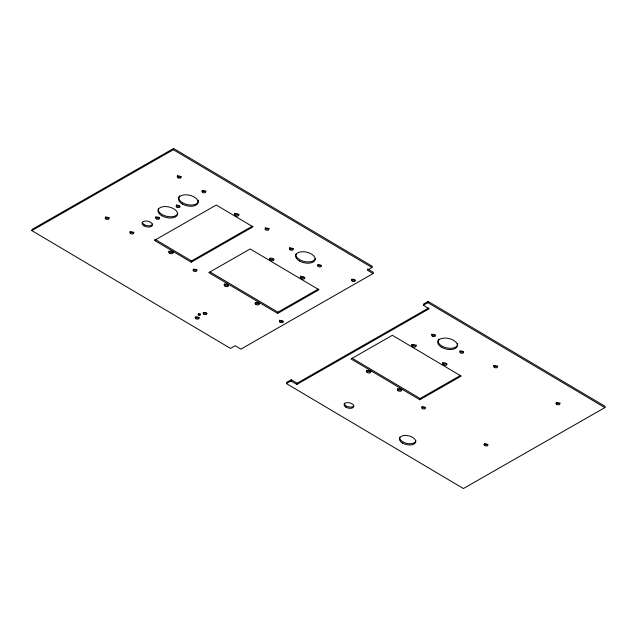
<?xml version="1.0" encoding="UTF-8"?>
<svg xmlns="http://www.w3.org/2000/svg" width="637" height="637" viewBox="0 0 637 637"><rect width="100%" height="100%" fill="white"/><g stroke="black" fill="none" stroke-linecap="round" stroke-linejoin="round"><path stroke-width="0.96" d="M373.059 273.56L240.89 349.148L235.149 345.74L230.49 348.407L31.85 230.618L32.121 229.384L173.598 148.469L372.239 266.258L371.968 267.492L367.31 270.152L373.059 273.56L373.33 272.325L367.589 268.918M31.85 230.618L173.328 149.703L173.598 148.469M191.235 262.181L253.024 226.844L216.262 205.042L154.465 240.38L191.235 262.181L191.506 260.947L252.443 226.095M277.636 313.412L318.978 289.763L250.166 248.963L208.817 272.612L277.636 313.412L277.907 312.178L318.396 289.023M286.411 383.585L290.974 380.974L296.834 384.445L429.187 308.754L423.326 305.282L423.597 304.04L428.16 301.436L605.15 406.382L604.879 407.616L463.402 488.531L286.411 383.585L286.682 382.351L291.252 379.74L297.113 383.211L428.597 308.013M290.974 380.974L291.252 379.74M296.834 384.445L297.113 383.211M423.326 305.282L427.889 302.671L428.16 301.436M419.839 399.757L461.188 376.109L392.368 335.301L351.019 358.95L419.839 399.757L420.109 398.523L460.599 375.368M173.328 149.703L371.968 267.492M427.889 302.671L604.879 407.616M154.743 239.146L191.506 260.947M209.939 271.88L277.907 312.178M352.15 358.217L420.109 398.523M463.457 351.815A1.967 1.075 12.5 0 1 461.419 351.879A1.967 1.075 12.5 0 1 460.01 350.748M435.318 335.126A1.967 1.075 12.5 0 1 433.279 335.197A1.967 1.075 12.5 0 1 431.878 334.067M457.589 343.375A9.969 5.446 12.5 0 1 446.513 347.842A9.969 5.446 12.5 0 1 438.829 339.027M425.572 407.354A1.967 1.075 12.5 0 1 423.78 407.744A1.967 1.075 12.5 0 1 422.005 406.796M497.72 365.909A1.967 1.075 12.5 0 1 495.793 366.562A1.967 1.075 12.5 0 1 493.89 365.312M487.942 444.339A1.967 1.075 12.5 0 1 486.15 444.73A1.967 1.075 12.5 0 1 484.375 443.774M560.09 402.895A1.967 1.075 12.5 0 1 558.163 403.54A1.967 1.075 12.5 0 1 556.26 402.289M415.945 440.868A8.313 4.539 12.5 0 1 406.732 443.392A8.313 4.539 12.5 0 1 399.757 437.117M353.75 406A4.985 2.723 12.5 0 1 347.929 406.701A4.985 2.723 12.5 0 1 344.378 403.11M446.728 363.894A2.269 1.234 12.5 0 1 444.379 363.974A2.269 1.234 12.5 0 1 442.755 362.668M401.74 389.533A2.229 1.218 12.5 0 1 399.702 389.971A2.229 1.218 12.5 0 1 397.687 388.896M416.303 345.047A2.269 1.234 12.5 0 1 414.082 345.787A2.269 1.234 12.5 0 1 411.884 344.346M371.029 370.957A2.269 1.234 12.5 0 1 368.807 371.705A2.269 1.234 12.5 0 1 366.609 370.264M152.665 223.985A5.287 2.89 12.5 0 1 147.481 225.721A5.287 2.89 12.5 0 1 142.354 222.361M196.968 269.777A1.967 1.075 12.5 0 1 195.177 270.176A1.967 1.075 12.5 0 1 193.401 269.22M177.763 213.299A9.969 5.446 12.5 0 1 166.703 216.325A9.969 5.446 12.5 0 1 158.342 208.801M269.117 228.341A1.967 1.075 12.5 0 1 267.19 228.986A1.967 1.075 12.5 0 1 265.287 227.735M238.979 214.358A2.269 1.234 12.5 0 1 236.614 214.757A2.269 1.234 12.5 0 1 234.711 213.371M173.168 251.997A2.269 1.234 12.5 0 1 171.098 252.451A2.269 1.234 12.5 0 1 169.052 251.352M283.115 321.223A1.967 1.075 12.5 0 1 281.076 321.287A1.967 1.075 12.5 0 1 279.675 320.156M355.127 280.033A1.967 1.075 12.5 0 1 351.815 279.261M321.247 265.47A1.967 1.075 12.5 0 1 317.935 264.705M293.37 248.581A1.967 1.075 12.5 0 1 291.077 248.86A1.967 1.075 12.5 0 1 289.676 247.443M315.371 258.479A9.969 5.446 12.5 0 1 304.311 261.504A9.969 5.446 12.5 0 1 295.942 253.98M205.974 190.893A1.967 1.075 12.5 0 1 204.294 191.57A1.967 1.075 12.5 0 1 202.271 190.59M109.206 217.743A1.967 1.075 12.5 0 1 107.159 218.085A1.967 1.075 12.5 0 1 105.511 216.883M179.841 206.077A1.967 1.075 12.5 0 1 177.572 206.062A1.967 1.075 12.5 0 1 176.409 204.732M159.561 217.615A1.967 1.075 12.5 0 1 157.514 217.958A1.967 1.075 12.5 0 1 155.866 216.763M181.219 176.553A1.967 1.075 12.5 0 1 178.925 176.831A1.967 1.075 12.5 0 1 177.524 175.414M198.322 200.114A9.969 5.446 12.5 0 1 187.238 204.581A9.969 5.446 12.5 0 1 179.554 195.758M133.953 232.083A1.967 1.075 12.5 0 1 132.026 232.728A1.967 1.075 12.5 0 1 130.123 231.486M200.408 313.961A1.21 0.661 12.5 0 1 198.521 313.667M199.198 317.465A1.967 1.075 12.5 0 1 197.406 317.855A1.967 1.075 12.5 0 1 195.631 316.9M206.794 313.181A1.967 1.075 12.5 0 1 203.482 312.409M304.82 277.318A2.269 1.234 12.5 0 1 302.169 277.636A2.269 1.234 12.5 0 1 300.56 275.996M273.95 258.996A2.269 1.234 12.5 0 1 271.88 259.45A2.269 1.234 12.5 0 1 269.833 258.351M259.53 303.188A2.229 1.218 12.5 0 1 257.213 303.578A2.229 1.218 12.5 0 1 255.341 302.217M228.38 285.145A2.269 1.234 12.5 0 1 226.024 285.225A2.269 1.234 12.5 0 1 224.407 283.919M460.471 352.826A1.967 1.075 12.5 0 0 463.569 352.587A1.967 1.075 12.5 0 0 460.933 351.027A1.967 1.075 12.5 0 0 460.471 352.826M432.332 336.137A1.967 1.075 12.5 0 0 435.429 335.906A1.967 1.075 12.5 0 0 432.794 334.337A1.967 1.075 12.5 0 0 432.332 336.137M441.56 347.245A9.969 5.446 12.5 0 0 457.302 346.05A9.969 5.446 12.5 0 0 443.901 338.104A9.969 5.446 12.5 0 0 441.56 347.245M422.331 408.572A1.967 1.075 12.5 0 0 425.436 408.333A1.967 1.075 12.5 0 0 422.793 406.772A1.967 1.075 12.5 0 0 422.331 408.572M494.352 367.382A1.967 1.075 12.5 0 0 497.449 367.151A1.967 1.075 12.5 0 0 494.806 365.582A1.967 1.075 12.5 0 0 494.352 367.382M484.701 445.55A1.967 1.075 12.5 0 0 487.799 445.319A1.967 1.075 12.5 0 0 485.163 443.75A1.967 1.075 12.5 0 0 484.701 445.55M556.714 404.368A1.967 1.075 12.5 0 0 559.819 404.129A1.967 1.075 12.5 0 0 557.176 402.568A1.967 1.075 12.5 0 0 556.714 404.368M402.56 443.097A8.313 4.539 12.5 0 0 415.674 442.102A8.313 4.539 12.5 0 0 404.503 435.477A8.313 4.539 12.5 0 0 402.56 443.097M345.947 407.194A4.985 2.723 12.5 0 0 353.822 406.597A4.985 2.723 12.5 0 0 347.117 402.624A4.985 2.723 12.5 0 0 345.947 407.194M367.183 372.462A2.269 1.234 12.5 0 0 370.758 372.191A2.269 1.234 12.5 0 0 367.708 370.392A2.269 1.234 12.5 0 0 367.183 372.462M398.101 390.744A2.229 1.218 12.5 0 0 401.613 390.481A2.229 1.218 12.5 0 0 398.619 388.705A2.229 1.218 12.5 0 0 398.101 390.744M443.328 364.874A2.269 1.234 12.5 0 0 446.903 364.603A2.269 1.234 12.5 0 0 443.854 362.795A2.269 1.234 12.5 0 0 443.328 364.874M412.457 346.552A2.269 1.234 12.5 0 0 416.033 346.281A2.269 1.234 12.5 0 0 412.991 344.474A2.269 1.234 12.5 0 0 412.457 346.552M144.05 225.856A5.287 2.89 12.5 0 0 152.394 225.219A5.287 2.89 12.5 0 0 145.284 221.007A5.287 2.89 12.5 0 0 144.05 225.856M193.728 270.996A1.967 1.075 12.5 0 0 196.825 270.765A1.967 1.075 12.5 0 0 194.189 269.196A1.967 1.075 12.5 0 0 193.728 270.996M161.75 215.728A9.969 5.446 12.5 0 0 177.492 214.534A9.969 5.446 12.5 0 0 164.091 206.587A9.969 5.446 12.5 0 0 161.75 215.728M265.74 229.814A1.967 1.075 12.5 0 0 268.846 229.575A1.967 1.075 12.5 0 0 266.202 228.006A1.967 1.075 12.5 0 0 265.74 229.814M352.142 281.044A1.967 1.075 12.5 0 0 355.247 280.806A1.967 1.075 12.5 0 0 352.603 279.245A1.967 1.075 12.5 0 0 352.142 281.044M280.129 322.234A1.967 1.075 12.5 0 0 283.226 321.996A1.967 1.075 12.5 0 0 280.591 320.427A1.967 1.075 12.5 0 0 280.129 322.234M169.474 253.215A2.269 1.234 12.5 0 0 173.049 252.945A2.269 1.234 12.5 0 0 169.999 251.137A2.269 1.234 12.5 0 0 169.474 253.215M235.284 215.577A2.269 1.234 12.5 0 0 238.859 215.306A2.269 1.234 12.5 0 0 235.809 213.499A2.269 1.234 12.5 0 0 235.284 215.577M105.965 218.961A1.967 1.075 12.5 0 0 109.062 218.722A1.967 1.075 12.5 0 0 106.427 217.153A1.967 1.075 12.5 0 0 105.965 218.961M202.598 192.366A1.967 1.075 12.5 0 0 205.695 192.135A1.967 1.075 12.5 0 0 203.06 190.567A1.967 1.075 12.5 0 0 202.598 192.366M299.358 260.907A9.969 5.446 12.5 0 0 315.1 259.713A9.969 5.446 12.5 0 0 301.691 251.766A9.969 5.446 12.5 0 0 299.358 260.907M290.13 249.8A1.967 1.075 12.5 0 0 293.227 249.561A1.967 1.075 12.5 0 0 290.591 248A1.967 1.075 12.5 0 0 290.13 249.8M318.269 266.481A1.967 1.075 12.5 0 0 321.367 266.25A1.967 1.075 12.5 0 0 318.723 264.681A1.967 1.075 12.5 0 0 318.269 266.481M130.585 233.556A1.967 1.075 12.5 0 0 133.682 233.317A1.967 1.075 12.5 0 0 131.047 231.757A1.967 1.075 12.5 0 0 130.585 233.556M182.293 203.983A9.969 5.446 12.5 0 0 198.027 202.789A9.969 5.446 12.5 0 0 184.626 194.842A9.969 5.446 12.5 0 0 182.293 203.983M177.978 177.771A1.967 1.075 12.5 0 0 181.075 177.532A1.967 1.075 12.5 0 0 178.44 175.971A1.967 1.075 12.5 0 0 177.978 177.771M156.32 218.833A1.967 1.075 12.5 0 0 159.425 218.602A1.967 1.075 12.5 0 0 156.782 217.034A1.967 1.075 12.5 0 0 156.32 218.833M176.855 207.089A1.967 1.075 12.5 0 0 179.96 206.85A1.967 1.075 12.5 0 0 177.317 205.289A1.967 1.075 12.5 0 0 176.855 207.089M195.957 318.683A1.967 1.075 12.5 0 0 199.062 318.444A1.967 1.075 12.5 0 0 196.419 316.876A1.967 1.075 12.5 0 0 195.957 318.683M198.465 315.06A1.21 0.661 12.5 0 0 200.376 314.917A1.21 0.661 12.5 0 0 198.752 313.953A1.21 0.661 12.5 0 0 198.465 315.06M203.808 314.192A1.967 1.075 12.5 0 0 206.914 313.953A1.967 1.075 12.5 0 0 204.27 312.393A1.967 1.075 12.5 0 0 203.808 314.192M301.118 278.528A2.269 1.234 12.5 0 0 304.701 278.258A2.269 1.234 12.5 0 0 301.651 276.45A2.269 1.234 12.5 0 0 301.118 278.528M270.255 260.214A2.269 1.234 12.5 0 0 273.83 259.936A2.269 1.234 12.5 0 0 270.781 258.136A2.269 1.234 12.5 0 0 270.255 260.214M255.891 304.406A2.229 1.218 12.5 0 0 259.41 304.136A2.229 1.218 12.5 0 0 256.416 302.36A2.229 1.218 12.5 0 0 255.891 304.406M224.972 286.124A2.269 1.234 12.5 0 0 228.556 285.854A2.269 1.234 12.5 0 0 225.506 284.046A2.269 1.234 12.5 0 0 224.972 286.124"/></g></svg>
